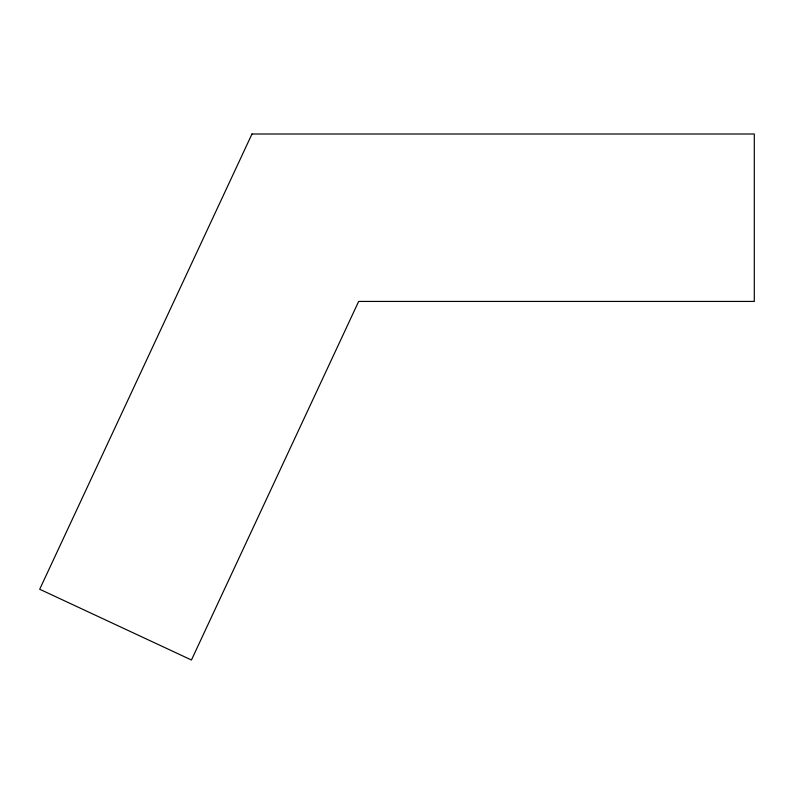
<?xml version="1.0" encoding="UTF-8"?>
<svg xmlns="http://www.w3.org/2000/svg" width="794" height="794" viewBox="0 0 794 794"><rect width="100%" height="100%" fill="white"/><g stroke="black" fill="none" stroke-linecap="round" stroke-linejoin="round"><path stroke-width="1.19" d="M251.986 133.997L39.7 589.247L191.453 660.003L358.66 301.432L754.3 301.432L754.3 133.997L251.986 133.997"/></g></svg>
